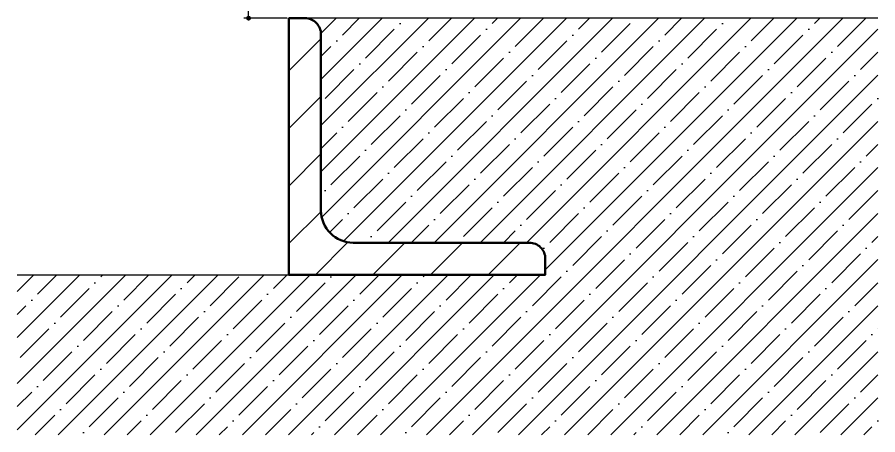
# Model space of a CAD drawing. Header units: millimetres. Extents: x -1821 to 14707, y -2864 to 1473.
# Drawn here: x 13860.3 to 13994.5, y -1294.8 to -1229.7 of the extents above; entities that cross this region are included whole.
import ezdxf

# ---------------------------------------------------------------- set-up
doc = ezdxf.new("R2010")
doc.units = ezdxf.units.MM
doc.linetypes.add('AUSGEZOGEN', pattern=[0])
for name, color, linetype in [('CONST25', 2, 'Continuous'), ('CONST35', 7, 'Continuous'), ('LLMASSE', 7, 'AUSGEZOGEN')]:
    doc.layers.add(name, color=color, linetype=linetype)
doc.layers.add('Stahl', color=130, linetype='Continuous', lineweight=50)
doc.layers.add('Stahl6', color=135, linetype='Continuous', lineweight=18)
doc.styles.add('BEMSTIL', font='8SIMPLEX.SHX', dxfattribs={"width": 0.85})
doc.dimstyles.new('Dok-1zu2-PUNKT', dxfattribs={"dimscale": 0.5, "dimtxt": 3.4, "dimasz": 1.5, "dimexe": 1.5, "dimexo": 0.6, "dimgap": 1.5, "dimtad": 0, "dimlfac": 2, "dimdsep": 46, "dimtxsty": 'BEMSTIL', "dimblk": 'PUNKT', "dimblk1": 'PUNKT', "dimblk2": 'PUNKT', "dimcen": 0, "dimclrd": 3, "dimclre": 3, "dimclrt": 3, "dimadec": 0, "dimazin": 0, "dimtfac": 0.7, "dimtofl": 0, "dimtmove": 0, "dimatfit": 3, "dimfxl": 1, "dimtolj": 1, "dimarcsym": 0})

# ---------------------------------------------------------------- blocks, each defined once
blk = doc.blocks.new('*U121')
at = {"layer": 'Stahl6'}
h = blk.add_hatch(dxfattribs=at)
h.set_pattern_fill('ANSI31', color=256, scale=2, style=0)
h.paths.add_polyline_path([(5, 37.5, 0.414214), (2.5, 40), (0, 40), (0, 0), (40, 0), (40, 2.5, 0.414214), (37.5, 5), (10, 5, -0.414214), (5, 10)])
at = {"layer": 'Stahl'}
blk.add_lwpolyline([(0, 0), (40, 0), (40, 2.5, 0.414214), (37.5, 5), (10, 5, -0.414214), (5, 10), (5, 37.5, 0.414214), (2.5, 40), (0, 40)], format="xyb", close=True, dxfattribs=at)
blk = doc.blocks.new('PUNKT')
at = {"color": 0, "linetype": 'Continuous'}
blk.add_line((-0.5, 0), (-1, 0), dxfattribs=at)
at = {"color": 0, "linetype": 'Continuous', "const_width": 0.5}
blk.add_lwpolyline([(-0.25, 0, 1), (0.25, 0, 1)], format="xyb", close=True, dxfattribs=at)
blk = doc.blocks.new('*D146')
at = {"layer": 'Defpoints', "color": 0, "transparency": 16777216}
for p in [(13902.67, -1220.84), (13896.36, -1229.84), (13902.67, -1229.84)]:
    blk.add_point(p, dxfattribs=at)
at = {"layer": 'LLMASSE', "color": 3, "lineweight": -2, "transparency": 16777216}
for p, q in [((13902.37, -1220.84), (13895.61, -1220.84)), ((13896.36, -1221.59), (13896.36, -1223.85)), ((13896.36, -1229.09), (13896.36, -1227.42)), ((13902.37, -1229.84), (13895.61, -1229.84))]:
    blk.add_line(p, q, dxfattribs=at)
at = {"layer": 'LLMASSE', "color": 3, "lineweight": -2, "transparency": 16777216, "xscale": 0.75, "yscale": 0.75, "zscale": 0.75}
for p, rotation in [((13896.36, -1220.84), 90), ((13896.36, -1229.84), 270)]:
    blk.add_blockref('PUNKT', p, dxfattribs=dict(at, rotation=rotation))
at = {"layer": 'LLMASSE', "color": 3, "transparency": 16777216, "insert": (13896.36, -1225.63), "char_height": 1.7, "attachment_point": 5, "rotation": 90, "style": 'BEMSTIL'}
blk.add_mtext('18', dxfattribs=at)

msp = doc.modelspace()

# ---------------------------------------------------------------- hatches: boundary and pattern name
at = {"layer": 'CONST25'}
h = msp.add_hatch(dxfattribs=at)
h.set_pattern_fill('ANSI35', color=256, scale=0.8, style=0)
h.set_pattern_definition([(45, (7695.778, -3708.331), (-3.5921024, 3.5921024), []), (45, (7699.37, -3708.331), (-3.5921024, 3.5921024), [6.35, -1.27, 0, -1.27])])
h.paths.add_polyline_path([(13907.665805, -1232.344797, 0.4139501047), (13905.168054, -1229.844798), (13994.541354, -1229.844798), (13994.541354, -1294.790038), (13902.665805, -1294.790038), (13902.665805, -1269.844797), (13942.665805, -1269.844797), (13942.665805, -1267.344797, 0.4142135624), (13940.165805, -1264.844797), (13912.665805, -1264.844797, -0.4142135624), (13907.665805, -1259.844797)])
h.paths.add_polyline_path([(13860.266074, -1269.844797), (13902.665805, -1269.844797), (13902.665805, -1294.790038), (13860.266074, -1294.790038)])

# ---------------------------------------------------------------- linework, layer by layer
at = {"layer": 'CONST35'}
for p, q in [((13994.541354, -1229.844798), (13902.665805, -1229.844797)), ((13860.266074, -1269.844797), (13902.665805, -1269.844797))]:
    msp.add_line(p, q, dxfattribs=at)

# ---------------------------------------------------------------- block references
msp.add_blockref('*U121', (13902.665805, -1269.844797))

# ---------------------------------------------------------------- dimensions: what is measured, and where the dimension line sits
at = {"layer": 'LLMASSE'}
dim = msp.add_linear_dim(base=(13896.362212, -1229.843458), p1=(13902.665805, -1220.843465), p2=(13902.665805, -1229.843458), angle=90, dimstyle='Dok-1zu2-PUNKT', override={"dimtol": 0, "dimlim": 0, "dimtp": 0.1, "dimtm": 0.1, "dimtfac": 0.71, "dimtdec": 3, "dimtolj": 0, "dimtzin": 8}, dxfattribs=at)
dim.commit()
dim.dimension.update_dxf_attribs({"geometry": '*D146', "text_midpoint": (13896.362212, -1225.633927), "dimtype": 160})

doc.saveas('drawing.dxf')
